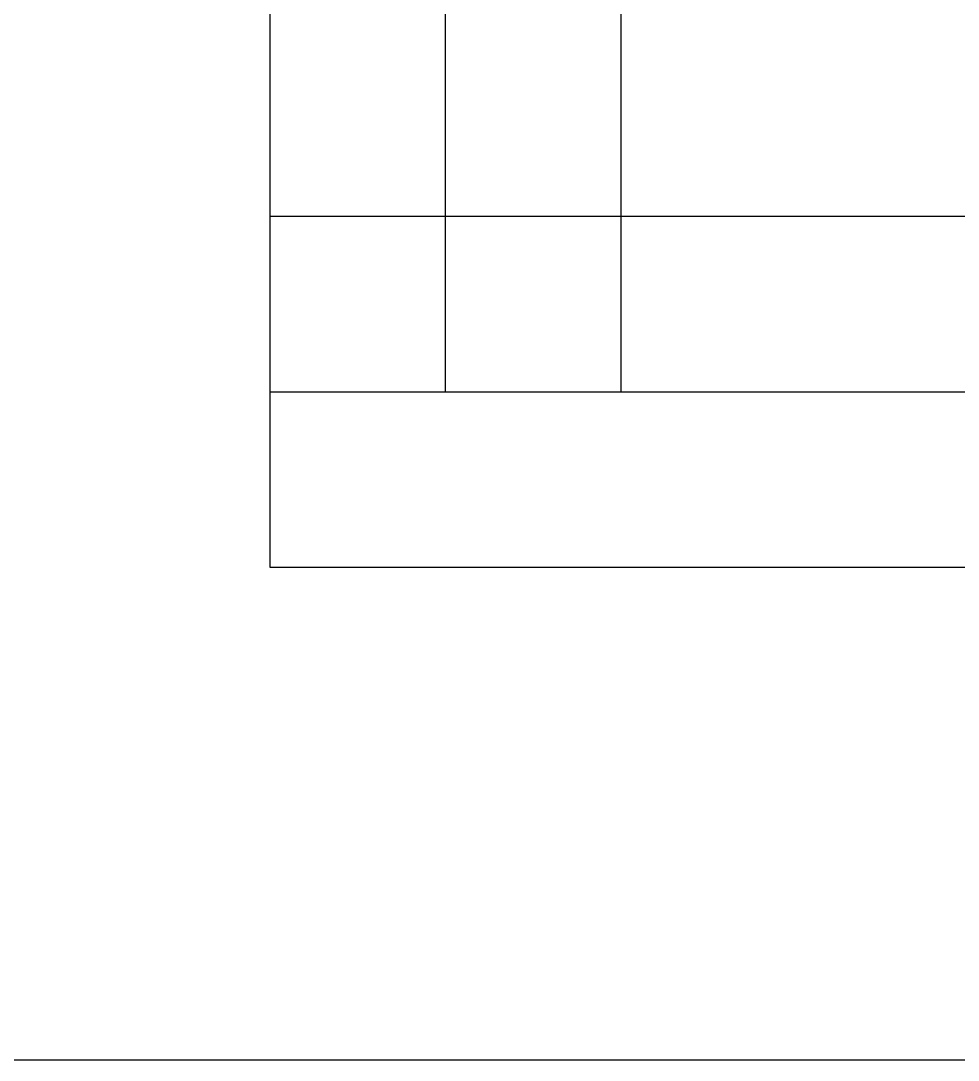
# Model space of a CAD drawing. Header units: millimetres. Extents: x -1355 to 669, y -1138 to 733.
# Drawn here: x -998.25 to -984.89, y 32.48 to 47.29 of the extents above; entities that cross this region are included whole.
import ezdxf

# ---------------------------------------------------------------- set-up
doc = ezdxf.new("R2010")
doc.units = ezdxf.units.MM
doc.layers.add('HIDDEN', color=8, linetype='Continuous')

msp = doc.modelspace()

# ---------------------------------------------------------------- linework, layer by layer
at = {"layer": 'HIDDEN'}
for points in [[(-994.698, 42), (-994.698, 96)], [(-994.698, 42), (-994.698, 96)], [(-992.198, 42), (-992.198, 96)], [(-992.198, 42), (-992.198, 96)], [(-992.198, 42), (-992.198, 96)], [(-992.198, 42), (-992.198, 96)], [(-989.698, 42), (-989.698, 96)], [(-989.698, 42), (-989.698, 96)], [(-919.698, 44.5), (-994.698, 44.5)], [(-994.698, 39.5), (-994.698, 44.5)], [(-919.698, 44.5), (-994.698, 44.5)], [(-994.698, 39.5), (-994.698, 44.5)], [(-989.698, 42), (-994.698, 42)], [(-989.698, 42), (-994.698, 42)], [(-922.198, 42), (-992.198, 42)], [(-922.198, 42), (-992.198, 42)], [(-922.198, 42), (-992.198, 42)], [(-922.198, 42), (-992.198, 42)], [(-919.698, 39.5), (-994.698, 39.5)], [(-919.698, 39.5), (-994.698, 39.5)], [(-940.698, 32.48), (-1027.698, 32.48)], [(-940.698, 32.48), (-1027.698, 32.48)]]:
    msp.add_lwpolyline(points, dxfattribs=at)

doc.saveas('drawing.dxf')
